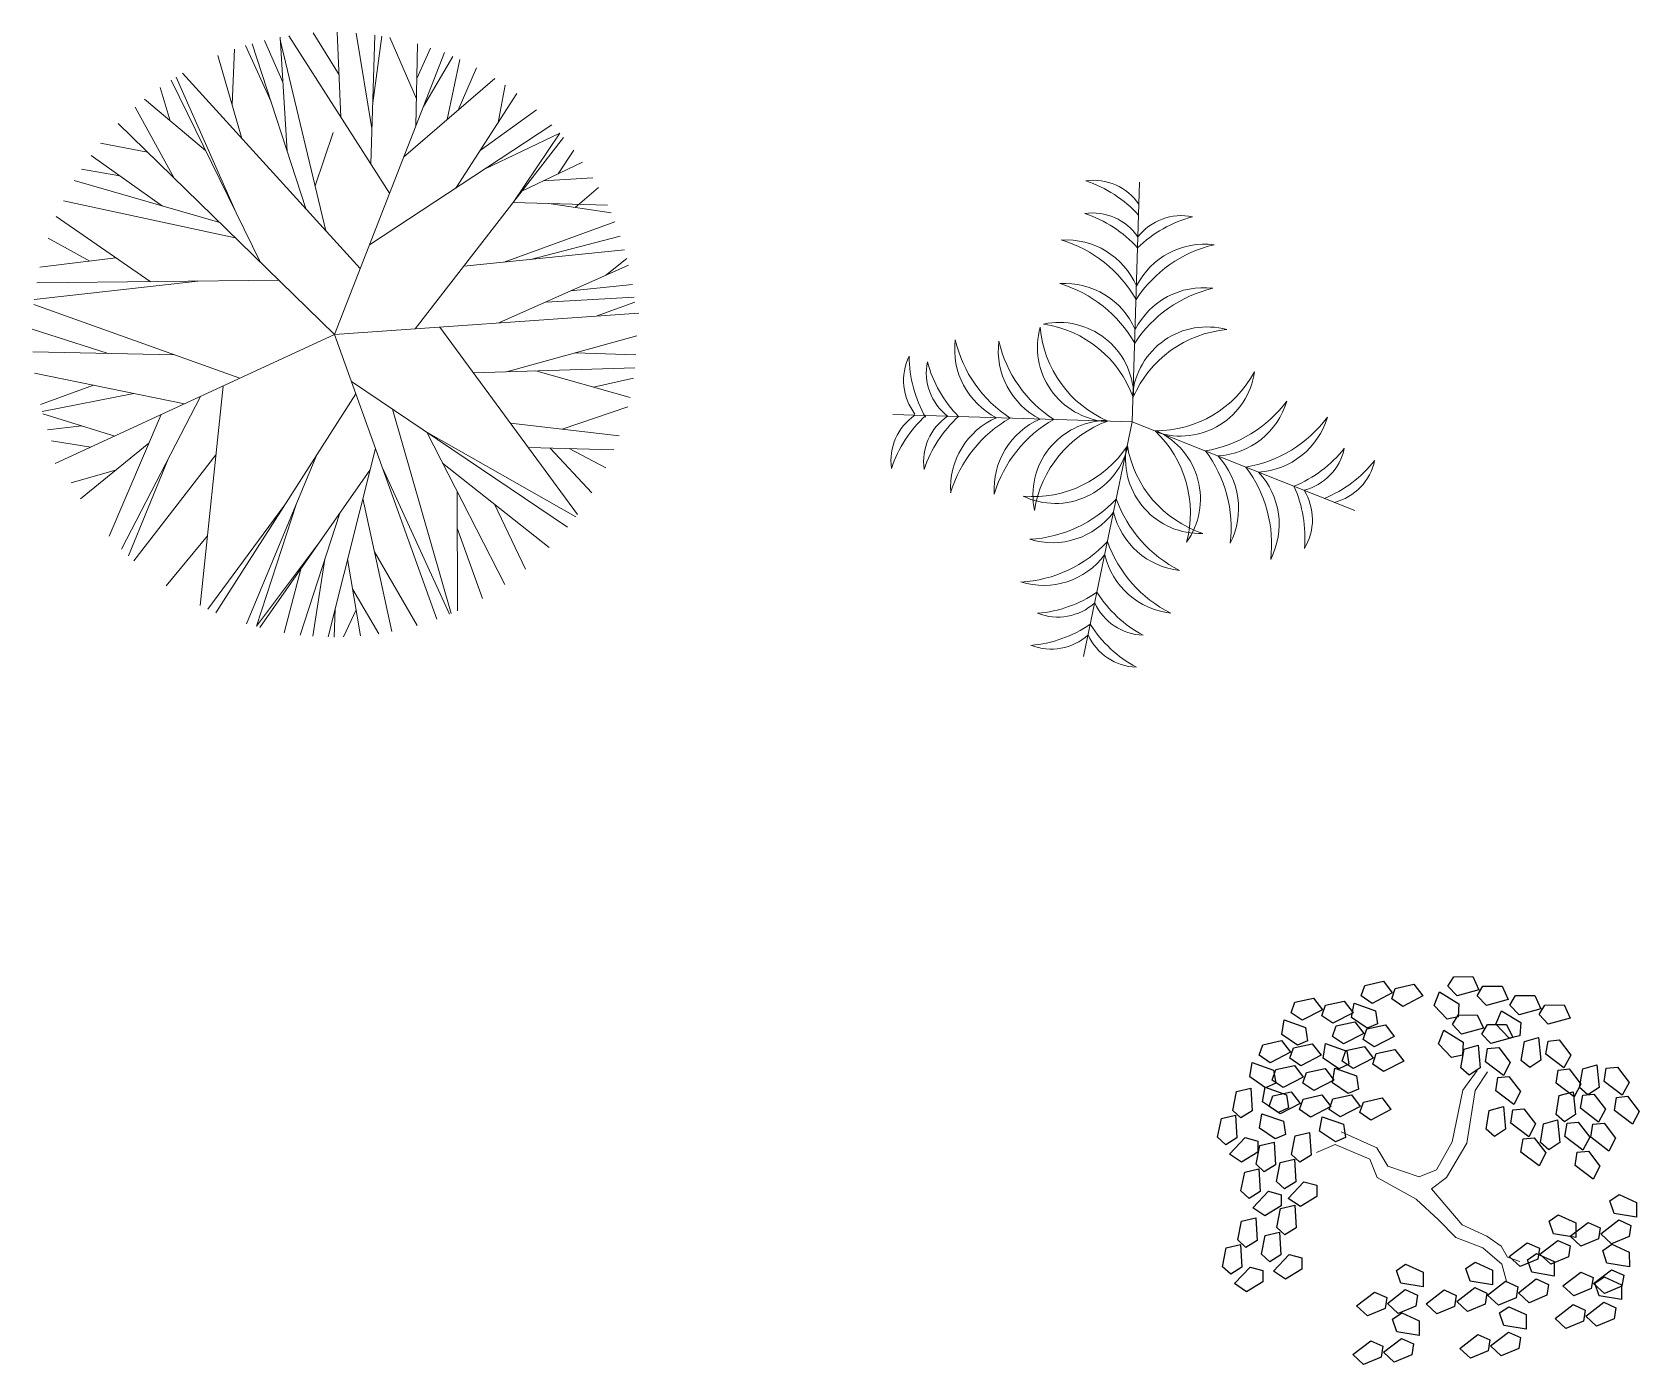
# Model space of a CAD drawing. Header units: millimetres. Extents: x 997 to 4249, y 599 to 1440.
# Drawn here: x 1835.86 to 1856.39, y 667.57 to 684.56 of the extents above; entities that cross this region are included whole.
import ezdxf

# ---------------------------------------------------------------- set-up
doc = ezdxf.new("R2010")
doc.units = ezdxf.units.MM
doc.linetypes.add('Continuo', pattern=[0])
doc.layers.add('cercas existentes', color=18, linetype='Continuous')
doc.layers.add('taludes', color=9, linetype='Continuous')

# ---------------------------------------------------------------- blocks, each defined once
blk = doc.blocks.new('L', base_point=(1.3683, 0.5913))
at = {"linetype": 'Continuo'}
for p, q in [((1.2809, 0.65), (1.3117, 0.675)), ((1.3117, 0.675), (1.3419, 0.6213)), ((1.2937, 0.5998), (1.2809, 0.65)), ((1.3419, 0.6213), (1.3225, 0.5909)), ((1.2753, 0.5668), (1.3061, 0.5917)), ((1.3225, 0.5909), (1.2937, 0.5998)), ((1.3061, 0.5917), (1.3362, 0.538)), ((1.2881, 0.5166), (1.2753, 0.5668)), ((1.3362, 0.538), (1.3169, 0.5076)), ((1.337, 0.4891), (1.3557, 0.5478)), ((1.3557, 0.5478), (1.3911, 0.5544)), ((1.4042, 0.5272), (1.3763, 0.4836)), ((1.3911, 0.5544), (1.4042, 0.5272)), ((1.3169, 0.5076), (1.2881, 0.5166)), ((1.3763, 0.4836), (1.337, 0.4891))]:
    blk.add_line(p, q, dxfattribs=at)
blk = doc.blocks.new('gtfoods1')
at = {"layer": 'taludes', "lineweight": 5, "extrusion": (-0.01642, -0.01246, 0.999788)}
for p, q in [((-84.685, 23.103, 12.117), (-85.015, 23.634, 12.118)), ((-84.661, 22.563, 12.111), (-84.709, 23.643, 12.124)), ((-84.267, 22.417, 12.116), (-84.466, 23.633, 12.127)), ((-84.281, 21.968, 12.11), (-84.23, 23.608, 12.131)), ((-86.047, 22.723, 12.09), (-86.017, 23.427, 12.099)), ((-85.55, 22.756, 12.099), (-85.875, 23.473, 12.102)), ((-85.11, 21.399, 12.089), (-85.791, 23.498, 12.104)), ((-85.4, 23.008, 12.104), (-85.634, 23.539, 12.107)), ((-85.346, 22.127, 12.094), (-85.435, 23.581, 12.111)), ((-84.852, 21.116, 12.09), (-85.433, 23.545, 12.11)), ((-84.042, 21.596, 12.109), (-85.325, 23.599, 12.113)), ((-84.257, 22.746, 12.12), (-84.14, 23.595, 12.132)), ((-83.701, 22.797, 12.13), (-84.041, 23.578, 12.134)), ((-83.708, 22.451, 12.125), (-83.687, 23.495, 12.138)), ((-83.696, 23.055, 12.133), (-83.52, 23.443, 12.141)), ((-85.921, 22.292, 12.087), (-86.228, 23.346, 12.095)), ((-84.744, 19.796, 12.075), (-83.343, 23.387, 12.143)), ((-83.612, 22.699, 12.13), (-83.236, 23.335, 12.144)), ((-83.31, 22.533, 12.133), (-83.148, 23.296, 12.145)), ((-85.685, 20.714, 12.071), (-86.824, 23.033, 12.081)), ((-85.995, 21.345, 12.074), (-86.76, 23.073, 12.083)), ((-84.416, 20.636, 12.091), (-86.676, 23.123, 12.085)), ((-83.863, 22.054, 12.118), (-82.703, 23.057, 12.149)), ((-83.171, 22.653, 12.136), (-82.937, 23.192, 12.147)), ((-86.384, 22.138, 12.077), (-87.16, 22.79, 12.073)), ((-86.834, 22.516, 12.075), (-86.963, 22.939, 12.078)), ((-83.2, 21.661, 12.124), (-82.422, 22.863, 12.151)), ((-82.659, 22.497, 12.143), (-82.572, 22.97, 12.15)), ((-86.783, 21.786, 12.066), (-87.279, 22.691, 12.069)), ((-82.891, 22.138, 12.135), (-82.17, 22.655, 12.153)), ((-84.744, 19.796, 12.075), (-87.498, 22.483, 12.063)), ((-84.298, 20.938, 12.097), (-81.976, 22.467, 12.154)), ((-87.122, 22.117, 12.065), (-87.723, 22.231, 12.056)), ((-84.99, 21.691, 12.095), (-84.759, 22.369, 12.107)), ((-83.716, 19.869, 12.093), (-81.829, 22.306, 12.154)), ((-82.832, 21.903, 12.133), (-81.875, 22.359, 12.154)), ((-81.875, 22.359, 12.154), (-82.47, 21.478, 12.133)), ((-86.932, 21.431, 12.059), (-87.842, 22.077, 12.053)), ((-82.359, 21.622, 12.137), (-81.586, 21.992, 12.154)), ((-81.898, 21.843, 12.147), (-81.696, 22.142, 12.154)), ((-87.474, 21.816, 12.055), (-87.965, 21.9, 12.048)), ((-82.089, 21.751, 12.143), (-81.455, 21.79, 12.154)), ((-86.205, 21.222, 12.069), (-88.055, 21.755, 12.045)), ((-81.678, 21.413, 12.146), (-81.383, 21.666, 12.154)), ((-86.006, 21.027, 12.07), (-88.193, 21.5, 12.04)), ((-82.47, 21.478, 12.133), (-81.268, 21.443, 12.153)), ((-82.015, 21.465, 12.141), (-81.223, 21.344, 12.152)), ((-87.089, 20.47, 12.045), (-88.286, 21.299, 12.036)), ((-82.585, 20.719, 12.122), (-81.176, 21.233, 12.152)), ((-87.858, 20.732, 12.036), (-88.39, 21.023, 12.03)), ((-82.25, 20.752, 12.128), (-81.107, 21.05, 12.15)), ((-87.527, 20.773, 12.041), (-88.495, 20.654, 12.024)), ((-83.098, 20.667, 12.113), (-81.051, 20.873, 12.149)), ((-81.293, 20.547, 12.141), (-81.021, 20.764, 12.148)), ((-82.652, 19.944, 12.111), (-81, 20.678, 12.147)), ((-86.482, 20.476, 12.055), (-88.565, 20.241, 12.018)), ((-85.452, 20.487, 12.072), (-88.534, 20.455, 12.021)), ((-81.733, 20.352, 12.131), (-80.95, 20.433, 12.145)), ((-85.947, 19.24, 12.048), (-88.572, 20.18, 12.017)), ((-82.055, 20.209, 12.124), (-80.927, 20.272, 12.144)), ((-81.414, 20.032, 12.133), (-80.92, 20.211, 12.143)), ((-84.744, 19.796, 12.075), (-80.869, 20.071, 12.142)), ((-87.624, 19.556, 12.025), (-88.591, 19.866, 12.013)), ((-84.744, 19.796, 12.075), (-88.298, 18.156, 11.996)), ((-84.744, 19.796, 12.075), (-83.439, 16.176, 12.051)), ((-83.401, 19.891, 12.098), (-81.65, 17.509, 12.097)), ((-82.553, 19.323, 12.105), (-80.897, 19.78, 12.138)), ((-86.776, 19.537, 12.038), (-88.585, 19.578, 12.009)), ((-81.679, 19.564, 12.122), (-80.906, 19.537, 12.135)), ((-86.654, 18.915, 12.033), (-88.56, 19.304, 12.006)), ((-82.974, 19.31, 12.098), (-80.92, 19.373, 12.133)), ((-82.181, 19.334, 12.111), (-80.981, 18.996, 12.127)), ((-87.812, 19.151, 12.017), (-88.487, 18.907, 12.002)), ((-86.161, 19.142, 12.044), (-86.452, 16.348, 12.004)), ((-84.529, 19.199, 12.071), (-81.777, 17.346, 12.093)), ((-81.448, 19.128, 12.121), (-80.937, 19.241, 12.131)), ((-87.299, 19.047, 12.024), (-88.465, 18.818, 12.002)), ((-86.447, 19.01, 12.037), (-87.453, 17.065, 11.996)), ((-84.472, 19.042, 12.07), (-86.253, 16.257, 12.006)), ((-87.541, 18.505, 12.013), (-88.457, 18.789, 12.001)), ((-86.949, 18.778, 12.026), (-87.612, 17.232, 11.996)), ((-84.006, 18.847, 12.075), (-83.258, 16.247, 12.055)), ((-81.844, 18.595, 12.108), (-81.008, 18.879, 12.125)), ((-87.96, 18.635, 12.008), (-88.396, 18.586, 12)), ((-83.57, 18.554, 12.079), (-81.673, 17.478, 12.097)), ((-83.57, 18.554, 12.079), (-82.576, 16.617, 12.071)), ((-82.505, 18.671, 12.098), (-81.118, 18.51, 12.119)), ((-87.846, 18.364, 12.006), (-88.345, 18.443, 11.999)), ((-87.106, 18.413, 12.019), (-87.975, 17.707, 11.996)), ((-84.222, 18.348, 12.066), (-84.826, 15.949, 12.026)), ((-82.276, 18.361, 12.098), (-81.186, 18.332, 12.115)), ((-82, 18.353, 12.102), (-81.466, 17.782, 12.104)), ((-81.755, 18.347, 12.106), (-81.289, 18.102, 12.111)), ((-87.519, 18.077, 12.008), (-88.096, 17.909, 11.996)), ((-86.864, 18.204, 12.02), (-87.367, 16.982, 11.997)), ((-86.252, 18.265, 12.031), (-87.296, 16.917, 11.997)), ((-84.974, 18.256, 12.052), (-85.863, 16.115, 12.011)), ((-84.292, 18.07, 12.061), (-85.694, 16.068, 12.013)), ((-84.133, 18.102, 12.064), (-83.278, 16.239, 12.055)), ((-83.368, 18.16, 12.077), (-82.01, 17.088, 12.086)), ((-84.382, 17.712, 12.055), (-84.013, 16.018, 12.04)), ((-83.182, 17.797, 12.076), (-83.179, 16.281, 12.057)), ((-85.387, 17.612, 12.037), (-86.356, 16.303, 12.005)), ((-85.228, 17.645, 12.04), (-85.735, 16.087, 12.013)), ((-84.674, 17.524, 12.048), (-85.182, 15.973, 12.02)), ((-82.707, 17.638, 12.082), (-82.314, 16.813, 12.078)), ((-83.181, 17.334, 12.07), (-82.861, 16.44, 12.064)), ((-86.359, 17.235, 12.017), (-86.884, 16.599, 12)), ((-84.908, 17.19, 12.04), (-85.735, 16.087, 12.013)), ((-84.866, 16.938, 12.037), (-85.02, 15.958, 12.023)), ((-84.576, 16.94, 12.042), (-84.411, 15.963, 12.033)), ((-84.233, 17.03, 12.049), (-83.689, 16.096, 12.046)), ((-85.172, 16.813, 12.031), (-85.385, 16.002, 12.017)), ((-84.511, 16.552, 12.038), (-84.179, 15.99, 12.037)), ((-84.735, 16.309, 12.032), (-84.748, 15.948, 12.027)), ((-84.467, 16.292, 12.036), (-84.628, 15.95, 12.029))]:
    blk.add_line(p, q, dxfattribs=at)
at = {"layer": 'taludes', "linetype": 'Continuous', "lineweight": 5}
for p in [(-74.496, 21.736, 12.071), (-77.637, 18.779, 12.071), (-75.208, 15.7, 12.071), (-71.754, 17.557, 12.071)]:
    blk.add_line(p, (-74.588, 18.687, 12.071), dxfattribs=at)
at = {"layer": 'taludes', "linetype": 'Continuo', "lineweight": 5, "extrusion": (-0.012368, -0.016489, 0.999788)}
for p, q in [((-70.38, 10.182, 12.097), (-70.199, 10.433, 12.103)), ((-70.222, 10.177, 12.099), (-70.069, 10.415, 12.104)), ((-70.517, 9.525, 12.084), (-70.38, 10.182, 12.097)), ((-70.329, 9.506, 12.086), (-70.222, 10.177, 12.099)), ((-71.474, 9.447, 12.071), (-71.93, 9.651, 12.069)), ((-72.007, 9.491, 12.065), (-72.242, 9.391, 12.061)), ((-71.565, 9.302, 12.068), (-72.007, 9.491, 12.065)), ((-71.336, 9.214, 12.069), (-71.474, 9.447, 12.071)), ((-70.716, 9.167, 12.076), (-70.517, 9.525, 12.084)), ((-70.589, 9.069, 12.076), (-70.329, 9.506, 12.086)), ((-71.471, 9.069, 12.065), (-71.565, 9.302, 12.068)), ((-70.973, 8.797, 12.067), (-71.471, 9.069, 12.065)), ((-70.936, 9.08, 12.072), (-71.336, 9.214, 12.069)), ((-70.936, 9.08, 12.072), (-70.716, 9.167, 12.076)), ((-70.781, 8.926, 12.071), (-70.589, 9.069, 12.076)), ((-70.781, 8.926, 12.071), (-70.391, 8.469, 12.068)), ((-70.973, 8.797, 12.067), (-70.692, 8.532, 12.066)), ((-70.692, 8.532, 12.066), (-70.468, 8.309, 12.065)), ((-70.391, 8.469, 12.068), (-70.077, 8.324, 12.07)), ((-70.468, 8.309, 12.065), (-70.125, 8.177, 12.067)), ((-70.077, 8.324, 12.07), (-69.893, 8.196, 12.07)), ((-70.125, 8.177, 12.067), (-69.886, 7.967, 12.066)), ((-69.893, 8.196, 12.07), (-69.811, 8.059, 12.069)), ((-69.811, 8.059, 12.069), (-69.654, 8, 12.07)), ((-69.886, 7.967, 12.066), (-69.821, 7.735, 12.063))]:
    blk.add_line(p, q, dxfattribs=at)
at = {"layer": 'taludes', "linetype": 'Continuous', "lineweight": 5}
for centre, radius, start, end in [((-75.084, 21.056, 12.071), 0.704, 34.5568, 97.8912), ((-75.68, 20.249, 12.071), 1.585, 42.3431, 71.6462), ((-75.097, 20.64, 12.071), 0.704, 34.5568, 97.8912), ((-75.692, 19.833, 12.071), 1.585, 42.3431, 71.6462), ((-73.416, 19.764, 12.071), 1.585, 104.8875, 134.1905), ((-73.962, 20.606, 12.071), 0.704, 78.6425, 141.9769), ((-75.43, 20.026, 12.071), 0.975, 23.5157, 93.6605), ((-75.962, 19.434, 12.071), 1.635, 29.638, 73.3034), ((-73.171, 19.349, 12.071), 1.635, 103.2303, 146.8956), ((-73.666, 19.973, 12.071), 0.975, 82.8731, 153.0179), ((-75.447, 19.472, 12.071), 0.975, 23.5157, 93.6605), ((-75.978, 18.879, 12.071), 1.635, 29.638, 73.3034), ((-73.188, 18.794, 12.071), 1.635, 103.2303, 146.8956), ((-73.683, 19.418, 12.071), 0.975, 82.8731, 153.0179), ((-75.521, 19, 12.071), 0.951, 1.6928, 101.9014), ((-75.93, 18.508, 12.071), 1.438, 19.9333, 81.4546), ((-75.874, 19.608, 12.071), 0.975, 172.8731, 243.0179), ((-75.25, 20.103, 12.071), 1.635, 193.2303, 236.8956), ((-75.319, 19.591, 12.071), 0.975, 172.8731, 243.0179), ((-74.696, 20.086, 12.071), 1.635, 193.2303, 236.8956), ((-74.845, 19.637, 12.071), 0.951, 164.6323, 264.8409), ((-74.329, 20.016, 12.071), 1.438, 185.079, 246.6004), ((-73.638, 18.943, 12.071), 0.951, 74.6323, 174.8409), ((-73.258, 18.427, 12.071), 1.438, 95.079, 156.6004), ((-76.795, 19.212, 12.071), 0.704, 154.0494, 217.3837), ((-75.843, 19.528, 12.071), 1.585, 180.2943, 209.5974), ((-76.507, 19.313, 12.071), 0.704, 168.6425, 231.9769), ((-75.665, 19.858, 12.071), 1.585, 194.8875, 224.1905), ((-74.296, 20.009, 12.071), 1.438, 269.9333, 331.4546), ((-73.974, 19.456, 12.071), 0.951, 251.6928, 351.9014), ((-73.932, 19.928, 12.071), 1.635, 279.638, 323.3034), ((-73.557, 19.225, 12.071), 0.975, 273.5157, 343.6605), ((-76.957, 18.191, 12.071), 0.704, 124.5568, 187.8912), ((-76.15, 17.595, 12.071), 1.585, 132.3431, 161.6462), ((-76.541, 18.178, 12.071), 0.704, 124.5568, 187.8912), ((-75.734, 17.582, 12.071), 1.585, 132.3431, 161.6462), ((-75.927, 17.845, 12.071), 0.975, 113.5157, 183.6605), ((-75.335, 17.313, 12.071), 1.635, 119.638, 163.3034), ((-75.373, 17.828, 12.071), 0.975, 113.5157, 183.6605), ((-74.78, 17.296, 12.071), 1.635, 119.638, 163.3034), ((-74.902, 17.754, 12.071), 0.951, 91.6928, 191.9014), ((-74.41, 17.344, 12.071), 1.438, 109.9333, 171.4546), ((-73.416, 19.722, 12.071), 1.635, 279.638, 323.3034), ((-73.041, 19.02, 12.071), 0.975, 273.5157, 343.6605), ((-75.286, 17.526, 12.071), 1.438, 345.079, 46.6004), ((-74.672, 17.706, 12.071), 0.951, 324.6323, 64.8409), ((-75.852, 19.173, 12.071), 1.438, 265.079, 326.6004), ((-75.568, 18.599, 12.071), 0.951, 244.6323, 344.8409), ((-73.724, 18.216, 12.071), 0.951, 171.6928, 271.9014), ((-73.235, 18.629, 12.071), 1.438, 189.9333, 251.4546), ((-74.965, 17.334, 12.071), 1.635, 353.2303, 36.8956), ((-73.133, 19.332, 12.071), 1.585, 292.3431, 321.6462), ((-72.578, 18.497, 12.071), 0.704, 284.5568, 347.8912), ((-74.21, 17.586, 12.071), 0.975, 332.8731, 43.0179), ((-74.45, 17.129, 12.071), 1.635, 353.2303, 36.8956), ((-72.746, 19.178, 12.071), 1.585, 292.3431, 321.6462), ((-72.192, 18.342, 12.071), 0.704, 284.5568, 347.8912), ((-73.694, 17.381, 12.071), 0.975, 332.8731, 43.0179), ((-73.976, 17.217, 12.071), 1.585, 354.8875, 24.1905), ((-75.985, 18.824, 12.071), 1.635, 273.2303, 316.8956), ((-73.252, 18.256, 12.071), 1.635, 199.638, 243.3034), ((-72.999, 17.442, 12.071), 0.704, 328.6425, 31.9769), ((-73.878, 17.765, 12.071), 0.975, 193.5157, 263.6605), ((-76.098, 18.28, 12.071), 1.635, 273.2303, 316.8956), ((-73.365, 17.713, 12.071), 1.635, 199.638, 243.3034), ((-75.719, 17.58, 12.071), 0.975, 252.8731, 323.0179), ((-73.991, 17.221, 12.071), 0.975, 193.5157, 263.6605), ((-75.929, 17.829, 12.071), 1.585, 274.8875, 304.1905), ((-73.699, 17.366, 12.071), 1.585, 212.3431, 241.6462), ((-75.537, 16.906, 12.071), 0.704, 248.6425, 311.9769), ((-74.426, 16.675, 12.071), 0.704, 204.5568, 267.8912), ((-76.014, 17.421, 12.071), 1.585, 274.8875, 304.1905), ((-73.784, 16.958, 12.071), 1.585, 212.3431, 241.6462), ((-75.622, 16.498, 12.071), 0.704, 248.6425, 311.9769), ((-74.511, 16.267, 12.071), 0.704, 204.5568, 267.8912)]:
    blk.add_arc(centre, radius, start, end, dxfattribs=at)
at = {"layer": 'taludes', "lineweight": 5}
blk.add_arc((-75.606, 18.123, 12.071), 0.975, 252.8731, 323.0179, dxfattribs=at)
at = {"layer": 'taludes', "linetype": 'Continuo', "lineweight": 5, "extrusion": (-0.012368, -0.016489, 0.999788)}
for p, xscale, yscale, zscale, rotation in [((-62.902, -32.955, 12.797), 4.693247904986873, 4.693247904986873, 4.693247904986873, 292.8731664010561), ((-63.708, -33.619, 12.797), 4.693247905292083, 4.693247905292083, 4.693247905292083, 305.0710582407918), ((-64.29, -34.324, 12.797), 4.693247905292083, 4.693247905292083, 4.693247905292083, 305.0710582407918), ((-62.127, -32.674, 12.797), 4.693247904986873, 4.693247904986873, 4.693247904986873, 292.8731664010561), ((-62.564, -33.311, 12.797), 4.693247904986873, 4.693247904986873, 4.693247904986873, 292.8731664010561), ((-63.689, -34.249, 12.797), 4.693247905292083, 4.693247905292083, 4.693247905292083, 305.0710582407918), ((-62.257, -33.622, 12.797), 4.693247905158423, 4.693247905158423, 4.693247905158423, 240.0875733262941), ((-61.7, -33.083, 12.797), 4.693247905158423, 4.693247905158423, 4.693247905158423, 240.0875733262941), ((-64.291, -35.001, 12.797), 4.693247905292083, 4.693247905292083, 4.693247905292083, 305.0710582407918), ((-63.404, -34.428, 12.797), 4.693247905292083, 4.693247905292083, 4.693247905292083, 305.0710582407918), ((-63.971, -35.155, 12.797), 4.693247905292083, 4.693247905292083, 4.693247905292083, 305.0710582407918), ((-60.898, -32.916, 12.797), 4.693247905158423, 4.693247905158423, 4.693247905158423, 240.0875733262941), ((-64.25, -35.764, 12.797), 4.693247905007419, 4.693247905007419, 4.693247905007419, 11.23182489907098), ((-60.933, -33.369, 12.797), 4.693247905158423, 4.693247905158423, 4.693247905158423, 240.0875733262941), ((-63.801, -35.448, 12.797), 4.693247905292083, 4.693247905292083, 4.693247905292083, 305.0710582407918), ((-63.166, -35.019, 12.797), 4.693247905292083, 4.693247905292083, 4.693247905292083, 305.0710582407918), ((-61.531, -34.053, 12.797), 4.693247905158423, 4.693247905158423, 4.693247905158423, 240.0875733262941), ((-60.878, -33.775, 12.797), 4.693247905158423, 4.693247905158423, 4.693247905158423, 240.0875733262941), ((-63.313, -35.765, 12.797), 4.693247905007419, 4.693247905007419, 4.693247905007419, 11.23182489907098), ((-63.602, -36.133, 12.797), 4.693247905007419, 4.693247905007419, 4.693247905007419, 11.23182489907098), ((-60.116, -34.031, 12.797), 4.693247904105663, 4.693247904105663, 4.693247904105663, 135.1959007807611), ((-63.21, -37.045, 12.797), 4.693247905007419, 4.693247905007419, 4.693247905007419, 11.23182489907098), ((-62.909, -36.619, 12.797), 4.693247905007419, 4.693247905007419, 4.693247905007419, 11.23182489907098), ((-60.58, -34.703, 12.797), 4.693247904105663, 4.693247904105663, 4.693247904105663, 135.1959007807611), ((-59.81, -34.592, 12.797), 4.693247904105663, 4.693247904105663, 4.693247904105663, 135.1959007807611), ((-61.067, -35.82, 12.797), 4.693247904105663, 4.693247904105663, 4.693247904105663, 135.1959007807611), ((-60.506, -35.261, 12.797), 4.693247904105663, 4.693247904105663, 4.693247904105663, 135.1959007807611), ((-61.758, -36.371, 12.797), 4.693247904105663, 4.693247904105663, 4.693247904105663, 135.1959007807611), ((-59.641, -34.984, 12.797), 4.693247904105663, 4.693247904105663, 4.693247904105663, 135.1959007807611), ((-60.383, -36.015, 12.797), 4.693247904105663, 4.693247904105663, 4.693247904105663, 135.1959007807611), ((-61.425, -36.896, 12.797), 4.693247904105663, 4.693247904105663, 4.693247904105663, 135.1959007807611)]:
    blk.add_blockref('L', p, dxfattribs=dict(at, xscale=xscale, yscale=yscale, zscale=zscale, rotation=rotation))

msp = doc.modelspace()

# ---------------------------------------------------------------- block references
at = {"layer": 'cercas existentes', "color": 1}
msp.add_blockref('gtfoods1', (1924.454, 660.921), dxfattribs=at)

doc.saveas('drawing.dxf')
